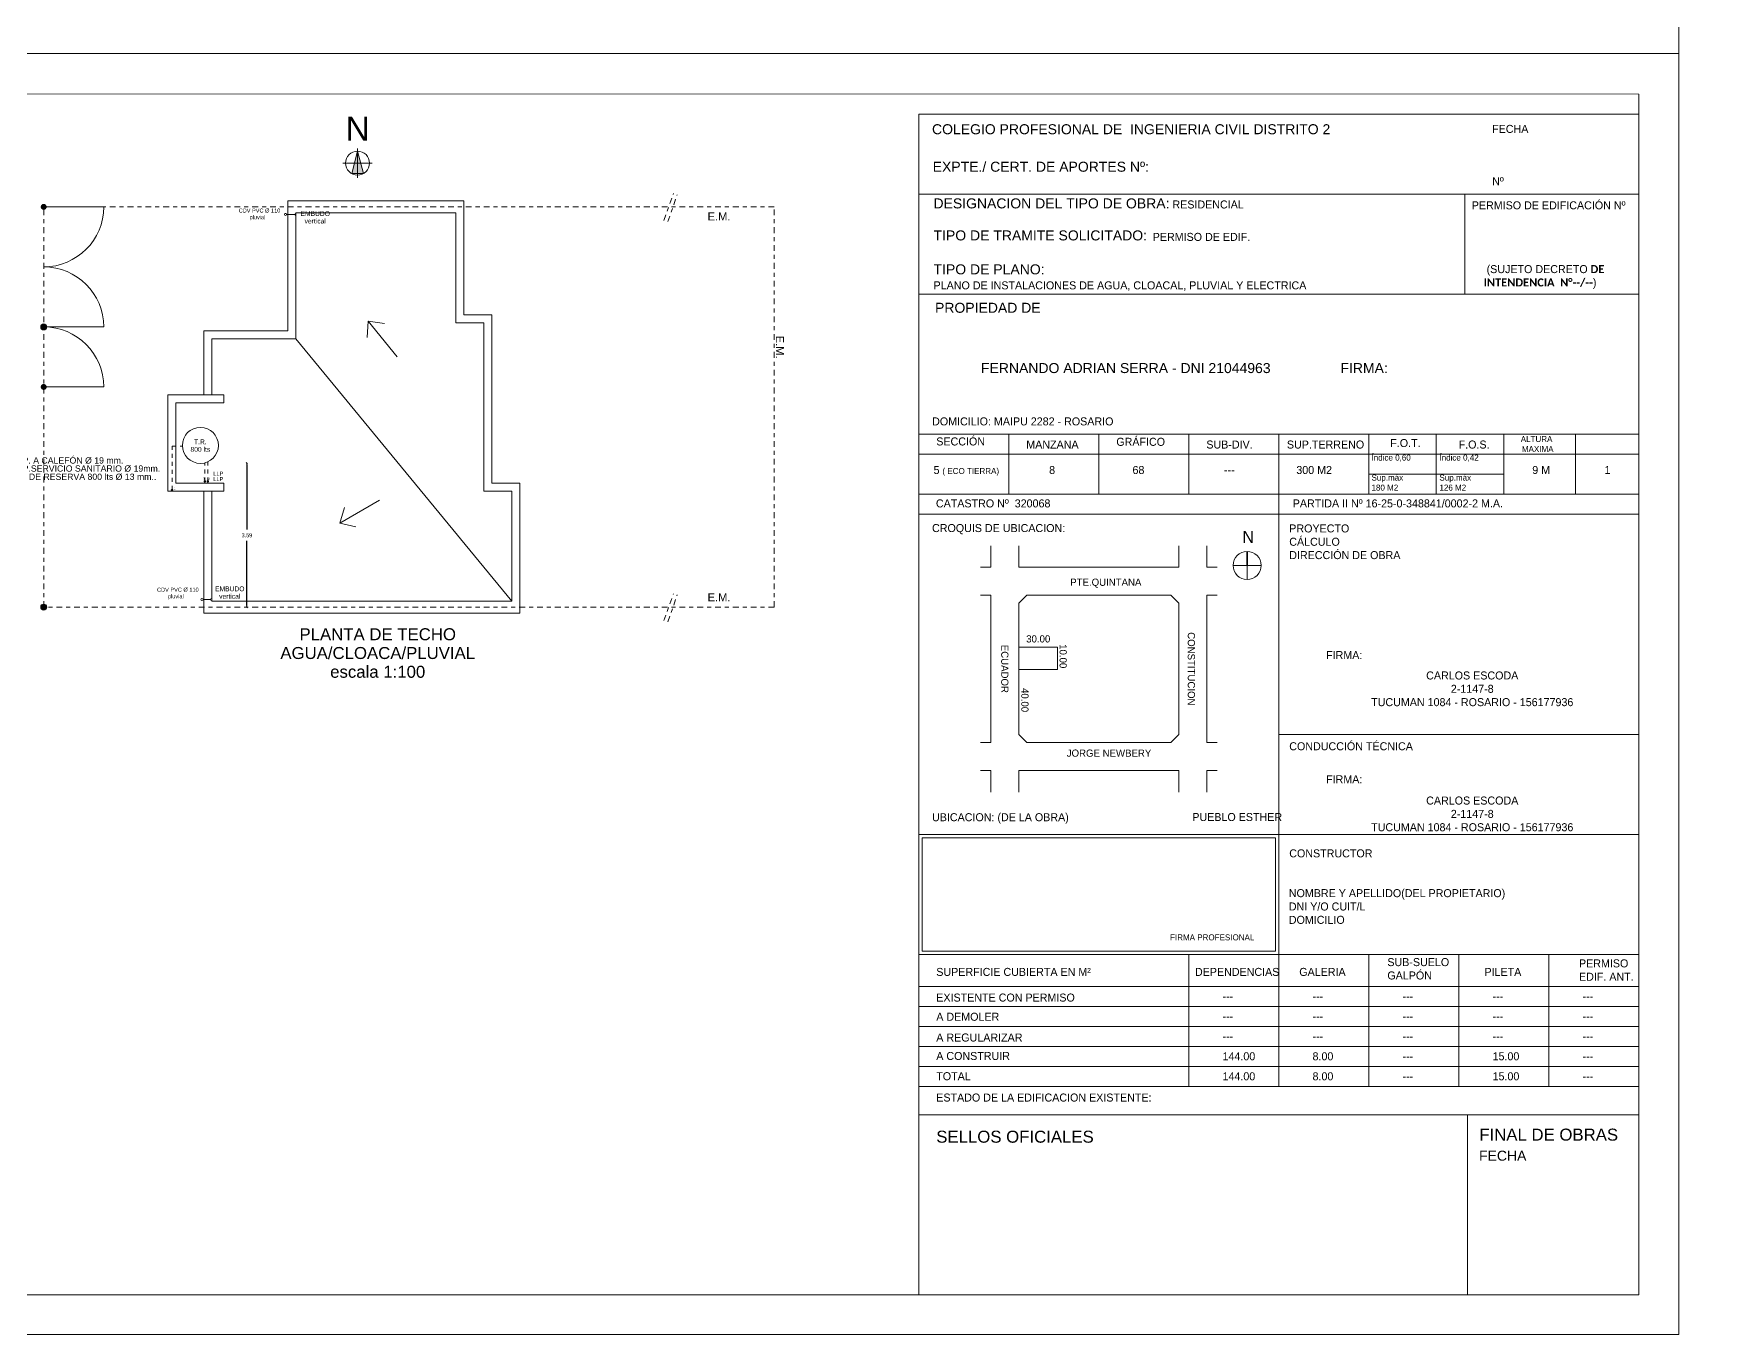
# Model space of a CAD drawing. Header units: millimetres. Extents: x 337 to 1167, y 242 to 575.
# Drawn here: x 598.82 to 640.76, y 242.38 to 274.88 of the extents above; entities that cross this region are included whole.
import ezdxf
from ezdxf.enums import TextEntityAlignment as Align

# ---------------------------------------------------------------- set-up
doc = ezdxf.new("R2010")
doc.units = ezdxf.units.MM
doc.linetypes.add('AGUA FRIA Y CALIENTE', pattern=[0.2, 0.1, -0.03, 0, -0.07])
doc.linetypes.add('EJE', pattern=[0.205, 0.145, -0.03, 0, -0.03])
doc.layers.get('0').update_dxf_attribs({"lineweight": 5})
doc.layers.get('Defpoints').update_dxf_attribs({"lineweight": 5})
for name, color, linetype, lineweight in [('01', 1, 'Continuous', 5), ('agua', 7, 'Continuous', 5), ('cotas', 7, 'Continuous', 5), ('MUROS', 4, 'Continuous', 20), ('PRESENTACION ANTEPROYECTO', 7, 'Continuous', 5)]:
    doc.layers.add(name, color=color, linetype=linetype, lineweight=lineweight)
doc.styles.add('1-100', font='GOTHIC.TTF')
doc.styles.add('arial', font='arial.ttf')
doc.styles.add('GENERATED_STYLE_13', font='')
doc.styles.add('GENERATED_STYLE_14', font='arial.ttf')
doc.styles.add('T1', font='GOTHIC.TTF')
doc.styles.get('GENERATED_STYLE_13').set_extended_font_data('Arial Narrow Occidental')
doc.dimstyles.new('Dimstyle_92', dxfattribs={"dimtxt": 0.1, "dimasz": 0.038, "dimexe": 0.18, "dimexo": 0, "dimgap": 0.09, "dimtad": 1, "dimtih": 1, "dimtoh": 1, "dimzin": 0, "dimdsep": 46, "dimtxsty": 'GENERATED_STYLE_13', "dimblk": 'ARROWHEAD_6', "dimblk1": 'ARROWHEAD_6', "dimblk2": 'ARROWHEAD_6', "dimcen": 0.09, "dimse1": 1, "dimse2": 1, "dimclrd": 252, "dimclre": 252, "dimclrt": 252, "dimadec": 0, "dimazin": 0, "dimtfac": 1, "dimtdec": 4, "dimtmove": 0, "dimatfit": 3, "dimfxl": 1, "dimtolj": 1, "dimtzin": 0, "dimarcsym": 0})

# ---------------------------------------------------------------- blocks, each defined once
blk = doc.blocks.new('ARROWHEAD_6')
at = {"color": 0, "linetype": 'Continuous'}
for p, q in [((0, 0), (-1, 0)), ((-0.5, -0.5), (0.5, 0.5))]:
    blk.add_line(p, q, dxfattribs=at)
blk = doc.blocks.new('*D388')
at = {"layer": 'cotas', "color": 252, "lineweight": -2, "transparency": 16777216}
for p, q in [((604.149, 264.107), (604.149, 262.489)), ((604.149, 260.592), (604.149, 262.209))]:
    blk.add_line(p, q, dxfattribs=at)
at = {"layer": 'Defpoints', "color": 0, "transparency": 16777216}
for p in [(602.986, 264.145), (603.07, 260.554), (604.149, 260.554)]:
    blk.add_point(p, dxfattribs=at)
at = {"layer": 'cotas', "color": 252, "lineweight": -2, "transparency": 16777216, "xscale": 0.03800000000000001, "yscale": 0.03800000000000001, "zscale": 0.03800000000000001}
for p, rotation in [((604.149, 264.145), 90), ((604.149, 260.554), 270)]:
    blk.add_blockref('ARROWHEAD_6', p, dxfattribs=dict(at, rotation=rotation))
at = {"layer": 'cotas', "color": 252, "transparency": 16777216, "insert": (604.149, 262.349), "char_height": 0.1, "attachment_point": 5, "style": 'GENERATED_STYLE_13'}
blk.add_mtext('\\A1;3.59', dxfattribs=at)
blk = doc.blocks.new('OBJECT_353', base_point=(119.823, 245.494))
at = {"layer": 'PRESENTACION ANTEPROYECTO'}
blk.add_hatch(color=7, dxfattribs=at).paths.add_polyline_path([(119.97, 245.233), (119.823, 245.794), (119.676, 245.233)], flags=0)
at = {"layer": 'PRESENTACION ANTEPROYECTO', "color": 7, "linetype": 'Continuous'}
for p, q in [((119.676, 245.233), (119.823, 245.794)), ((119.823, 245.859), (119.823, 245.123)), ((119.823, 245.794), (119.97, 245.233)), ((119.455, 245.494), (120.191, 245.494)), ((119.97, 245.233), (119.676, 245.233))]:
    blk.add_line(p, q, dxfattribs=at)
blk.add_circle((119.823, 245.494), 0.3, dxfattribs=at)
at = {"layer": 'PRESENTACION ANTEPROYECTO', "color": 7, "style": 'GENERATED_STYLE_14'}
blk.add_attdef('txt', text='', height=0.6, dxfattribs=at).set_placement((119.826, 245.872), align=Align.BOTTOM_CENTER)

msp = doc.modelspace()

# ---------------------------------------------------------------- hatches: boundary and pattern name
at = {"layer": 'PRESENTACION ANTEPROYECTO'}
for points in [[(599.145, 270.554, -0.414214), (599.07, 270.479, -0.414214), (598.995, 270.554, -0.414214), (599.07, 270.629, -0.414214)], [(599.145, 267.554, -0.414214), (599.07, 267.479, -0.414214), (598.995, 267.554, -0.414214), (599.07, 267.629, -0.414214)], [(599.145, 266.054, -0.414214), (599.07, 265.979, -0.414214), (598.995, 266.054, -0.414214), (599.07, 266.129, -0.414214)], [(599.145, 260.554, -0.414214), (599.07, 260.479, -0.414214), (598.995, 260.554, -0.414214), (599.07, 260.629, -0.414214)]]:
    msp.add_hatch(color=252, dxfattribs=at).paths.add_polyline_path(points, flags=0)

# ---------------------------------------------------------------- linework, layer by layer
for p, q in [((620.941, 270.872), (638.941, 270.872)), ((634.591, 268.372), (634.591, 270.872)), ((620.941, 268.372), (638.941, 268.372)), ((620.941, 264.872), (638.941, 264.872)), ((620.941, 264.872), (629.941, 264.872)), ((623.191, 264.872), (623.191, 263.372)), ((625.441, 264.872), (625.441, 263.372)), ((627.691, 264.872), (627.691, 263.372)), ((629.941, 264.872), (629.941, 251.872)), ((632.191, 263.372), (632.191, 264.872)), ((633.879, 263.372), (633.879, 264.872)), ((635.566, 263.372), (635.566, 264.872)), ((637.354, 263.372), (637.354, 264.872)), ((620.941, 264.372), (638.941, 264.372)), ((632.191, 263.872), (635.566, 263.872)), ((620.941, 263.372), (629.941, 263.372)), ((620.941, 263.372), (638.941, 263.372)), ((620.941, 262.872), (638.941, 262.872)), ((622.741, 261.554), (622.741, 262.088)), ((623.444, 261.554), (623.444, 262.088)), ((627.444, 261.554), (627.444, 262.088)), ((628.146, 261.554), (628.146, 262.088)), ((629.148, 261.945), (629.151, 261.245)), ((622.741, 261.554), (622.484, 261.554)), ((627.444, 261.554), (623.444, 261.554)), ((628.146, 261.554), (628.404, 261.554)), ((628.8, 261.593), (629.5, 261.596)), ((622.741, 260.851), (622.484, 260.851)), ((622.741, 260.851), (622.741, 257.171)), ((623.644, 260.851), (623.444, 260.651)), ((623.444, 260.651), (623.444, 257.371)), ((623.644, 260.851), (625.146, 260.851)), ((625.741, 260.851), (627.244, 260.851)), ((627.244, 260.851), (627.444, 260.651)), ((627.444, 260.651), (627.444, 257.371)), ((628.146, 260.851), (628.146, 257.171)), ((628.146, 260.851), (628.404, 260.851)), ((623.444, 259.553), (624.414, 259.553)), ((623.444, 258.603), (623.444, 259.553)), ((624.414, 259.553), (624.414, 258.997)), ((623.444, 258.997), (624.414, 258.997)), ((622.741, 257.171), (622.484, 257.171)), ((623.644, 257.171), (623.444, 257.371)), ((625.741, 257.171), (627.244, 257.171)), ((627.444, 257.371), (627.244, 257.171)), ((628.146, 257.171), (628.404, 257.171)), ((629.941, 257.372), (638.941, 257.372)), ((622.741, 256.468), (622.484, 256.468)), ((622.741, 256.468), (622.741, 255.934)), ((627.444, 256.468), (623.444, 256.468)), ((623.444, 256.468), (623.444, 255.934)), ((627.444, 256.468), (627.444, 255.934)), ((628.146, 256.468), (628.146, 255.934)), ((628.146, 256.468), (628.404, 256.468)), ((620.941, 254.872), (629.941, 254.872)), ((629.941, 254.872), (638.941, 254.872)), ((620.941, 251.872), (638.941, 251.872)), ((627.691, 251.872), (627.691, 248.572)), ((629.941, 251.872), (629.941, 248.572)), ((632.191, 251.872), (632.191, 248.572)), ((634.441, 251.872), (634.441, 248.572)), ((636.691, 251.872), (636.691, 248.572)), ((620.941, 251.072), (638.941, 251.072)), ((620.941, 250.572), (638.941, 250.572)), ((620.941, 250.072), (638.941, 250.072)), ((620.941, 249.572), (638.941, 249.572)), ((620.941, 249.072), (638.941, 249.072)), ((620.941, 248.572), (638.941, 248.572)), ((620.941, 247.872), (638.941, 247.872)), ((634.658, 247.872), (634.658, 243.372))]:
    msp.add_line(p, q)
for points in [[(620.941, 243.372), (638.941, 243.372), (638.941, 272.872), (620.941, 272.872)], [(621.026, 254.787), (629.857, 254.787), (629.857, 251.958), (621.026, 251.958)]]:
    msp.add_lwpolyline(points, close=True)
at = {"const_width": 0.042}
msp.add_lwpolyline([(629.148, 261.945), (629.15, 261.595)], dxfattribs=at)
for points in [[(623.444, 257.371), (623.444, 260.651)], [(623.644, 260.851), (627.244, 260.851)], [(627.444, 260.651), (627.444, 257.371)], [(627.244, 257.171), (623.644, 257.171)]]:
    msp.add_lwpolyline(points)
msp.add_circle((629.15, 261.595), 0.35)
at = {"layer": '01', "linetype": 'Continuous'}
for p, q in [((600.57, 270.554), (599.07, 270.554)), ((607.182, 267.698), (607.154, 267.289)), ((607.907, 266.807), (607.182, 267.698)), ((607.182, 267.698), (607.588, 267.642)), ((600.57, 267.554), (599.07, 267.554)), ((605.37, 267.254), (610.77, 260.704)), ((600.57, 266.054), (599.07, 266.054)), ((607.465, 263.226), (606.471, 262.651)), ((606.471, 262.651), (606.59, 263.043)), ((606.471, 262.651), (606.87, 262.559))]:
    msp.add_line(p, q, dxfattribs=at)
for centre, start, end in [((599.07, 270.554), 270, 0), ((599.07, 267.554), 0, 90), ((599.07, 266.054), 0, 90)]:
    msp.add_arc(centre, 1.5, start, end, dxfattribs=at)
at = {"layer": 'agua'}
for p, q in [((605.343, 270.365), (605.142, 270.365)), ((603.243, 260.744), (603.052, 260.744))]:
    msp.add_line(p, q, dxfattribs=at)
at = {"layer": 'agua', "color": 160, "linetype": 'AGUA FRIA Y CALIENTE'}
for p, q in [((602.277, 263.481), (602.277, 264.574)), ((602.277, 264.574), (602.537, 264.574)), ((603.096, 263.696), (603.096, 264.159)), ((603.173, 263.694), (603.173, 264.185))]:
    msp.add_line(p, q, dxfattribs=at)
at = {"layer": 'agua'}
for centre in [(605.115, 270.365), (603.024, 260.744)]:
    msp.add_circle(centre, 0.0276, dxfattribs=at)
at = {"layer": 'agua', "color": 160, "linetype": 'AGUA FRIA Y CALIENTE'}
for centre in [(602.277, 263.481), (603.096, 263.696), (603.173, 263.694)]:
    msp.add_circle(centre, 0.0171, dxfattribs=at)
at = {"layer": 'agua'}
for centre in [(605.37, 270.365), (603.269, 260.744)]:
    msp.add_arc(centre, 0.0264, 90, 270, dxfattribs=at)
at = {"layer": 'MUROS', "color": 2}
for p, q in [((609.57, 270.704), (605.17, 270.704)), ((605.17, 270.704), (605.17, 267.454)), ((609.57, 267.854), (609.57, 270.704)), ((609.37, 270.404), (605.37, 270.404)), ((605.37, 270.404), (605.37, 267.254)), ((609.37, 267.654), (609.37, 270.404)), ((610.07, 267.654), (609.37, 267.654)), ((610.27, 267.854), (609.57, 267.854)), ((610.07, 263.454), (610.07, 267.654)), ((610.27, 263.654), (610.27, 267.854)), ((603.07, 265.854), (603.07, 267.454)), ((605.17, 267.454), (603.07, 267.454)), ((603.27, 265.854), (603.27, 267.254)), ((605.37, 267.254), (603.27, 267.254)), ((603.07, 265.854), (602.17, 265.854)), ((602.17, 263.454), (602.17, 265.854)), ((603.57, 265.654), (602.37, 265.654)), ((602.37, 263.654), (602.37, 265.654)), ((603.07, 265.854), (603.27, 265.854)), ((603.57, 265.854), (603.27, 265.854)), ((603.57, 265.654), (603.57, 265.854)), ((603.27, 263.454), (602.17, 263.454)), ((603.153, 263.654), (602.37, 263.654)), ((603.07, 260.404), (603.07, 263.454)), ((603.57, 263.654), (603.153, 263.654)), ((603.27, 260.704), (603.27, 263.454)), ((603.57, 263.454), (603.27, 263.454)), ((603.57, 263.454), (603.57, 263.654)), ((610.77, 263.454), (610.07, 263.454)), ((610.97, 263.654), (610.27, 263.654)), ((610.77, 260.704), (610.77, 263.454)), ((610.97, 260.404), (610.97, 263.654)), ((610.77, 260.704), (603.27, 260.704)), ((610.97, 260.404), (603.07, 260.404))]:
    msp.add_line(p, q, dxfattribs=at)
at = {"layer": 'MUROS', "linetype": 'Continuous'}
for start, end in [(90, 270), (270, 90)]:
    msp.add_arc((602.986, 264.595), 0.45, start, end, dxfattribs=at)
at = {"layer": 'PRESENTACION ANTEPROYECTO', "color": 7, "linetype": 'Continuous'}
msp.add_line((639.944, 274.384), (639.944, 322.959), dxfattribs=at)
at = {"layer": 'PRESENTACION ANTEPROYECTO'}
for p, q in [((533.88, 274.384), (639.944, 274.384)), ((639.944, 274.384), (639.944, 242.381)), ((639.944, 242.381), (533.88, 242.381))]:
    msp.add_line(p, q, dxfattribs=at)
at = {"layer": 'PRESENTACION ANTEPROYECTO', "color": 2}
for p, q in [((536.38, 273.381), (638.944, 273.372)), ((620.941, 243.372), (536.38, 243.382))]:
    msp.add_line(p, q, dxfattribs=at)
at = {"layer": 'PRESENTACION ANTEPROYECTO', "color": 2, "linetype": 'Continuous'}
msp.add_line((638.941, 243.372), (638.941, 273.372), dxfattribs=at)
at = {"layer": 'PRESENTACION ANTEPROYECTO', "color": 252, "linetype": 'EJE'}
for p, q in [((617.332, 270.554), (599.07, 270.554)), ((599.07, 260.554), (599.07, 270.554)), ((599.07, 260.554), (599.07, 270.554)), ((614.573, 270.216), (614.81, 270.887)), ((614.668, 270.187), (614.906, 270.858)), ((617.332, 260.554), (617.332, 270.554)), ((617.332, 260.554), (617.332, 270.554)), ((614.573, 260.216), (614.81, 260.887)), ((617.332, 260.554), (599.07, 260.554)), ((614.668, 260.187), (614.906, 260.858))]:
    msp.add_line(p, q, dxfattribs=at)
at = {"layer": 'PRESENTACION ANTEPROYECTO', "color": 252, "linetype": 'Continuous'}
for centre in [(599.07, 267.554), (599.07, 260.554)]:
    msp.add_circle(centre, 0.075, dxfattribs=at)

# ---------------------------------------------------------------- block references
at = {"layer": 'PRESENTACION ANTEPROYECTO', "color": 7, "linetype": 'Continuous'}
ref = msp.add_blockref('OBJECT_353', (606.915, 271.647), dxfattribs=at)
ref.add_attrib('txt', 'N', dxfattribs={"color": 7, "linetype": 'Continuous', "height": 0.6, "style": 'GENERATED_STYLE_14'}).set_placement((606.919, 272.026), align=Align.BOTTOM_CENTER)

# ---------------------------------------------------------------- texts
for s, height, style, p in [('EXPTE./ CERT. DE APORTES Nº: ', 0.25, 'arial', (621.291, 271.432)), ('DESIGNACION DEL TIPO DE OBRA: ', 0.25, 'arial', (621.31, 270.516)), ('RESIDENCIAL ', 0.2, 'T1', (627.283, 270.514)), ('TIPO DE TRAMITE SOLICITADO:   ', 0.25, 'arial', (621.312, 269.716)), ('PERMISO DE EDIF.', 0.2, 'T1', (626.79, 269.704)), ('TIPO DE PLANO:   ', 0.25, 'arial', (621.312, 268.868)), ('PLANO DE INSTALACIONES DE AGUA, CLOACAL, PLUVIAL Y ELECTRICA', 0.2, 'T1', (621.312, 268.493))]:
    msp.add_text(s, height=height, dxfattribs=dict(style=style)).set_placement(p)
for s, insert, char_height, width, attachment_point, style in [('COLEGIO PROFESIONAL DE  INGENIERIA CIVIL DISTRITO 2', (621.274, 272.619), 0.25, 13.30567, 1, 'arial'), ('FECHA', (635.274, 272.602), 0.2, 9, 1, 'T1'), ('Nº', (635.274, 271.295), 0.2, 9, 1, 'T1'), ('PERMISO DE EDIFICACIÓN Nº', (634.765, 270.693), 0.2, 9, 1, 'T1'), (' (SUJETO DECRETO{\\fCalibri|b1|i0|c0|p34; DE INTENDENCIA  N°--/--})', (635.062, 269.099), 0.2, 4.02012, 1, 'T1'), ('PROPIEDAD DE', (622.669, 268.031), 0.25, 19.96585, 5, 'arial'), ('FERNANDO ADRIAN SERRA - DNI 21044963                  FIRMA:', (627.582, 266.525), 0.25, 19.96585, 5, 'arial'), ('DOMICILIO: MAIPU 2282 - ROSARIO', (621.276, 265.294), 0.2, 13.318, 1, 'T1'), ('SECCIÓN', (621.38, 264.793), 0.2, 9, 1, 'T1'), ('MANZANA', (623.63, 264.716), 0.2, 9, 1, 'T1'), ('GRÁFICO', (625.88, 264.784), 0.2, 9, 1, 'T1'), ('SUB-DIV.', (628.13, 264.716), 0.2, 9, 1, 'T1'), ('SUP.TERRENO', (630.144, 264.716), 0.2, 9, 1, 'T1'), ('F.O.T.', (632.728, 264.753), 0.2, 9, 1, 'T1'), ('F.O.S.', (634.437, 264.716), 0.2, 9.09712, 1, 'T1'), ('\\pxqc;ALTURA\\P MAXIMA', (631.885, 264.828), 0.15, 9, 1, 'T1'), ('Índice 0,60', (632.259, 264.365), 0.15, 9, 1, 'T1'), ('Índice 0,42', (633.957, 264.365), 0.15, 9, 1, 'T1'), ('5 {\\H0.75x;( ECO TIERRA)}', (621.312, 264.08), 0.2, 9, 1, 'T1'), ('8', (624.201, 264.08), 0.2, 9, 1, 'T1'), ('68', (626.285, 264.08), 0.2, 9, 1, 'T1'), ('---', (628.571, 264.08), 0.2, 9, 1, 'T1'), ('300 M2', (630.38, 264.08), 0.2, 9, 1, 'T1'), ('Sup.máx\\P180 M2', (632.259, 263.865), 0.15, 9, 1, 'T1'), ('Sup.máx\\P126 M2', (633.957, 263.865), 0.15, 9, 1, 'T1'), ('9 M', (636.277, 264.08), 0.2, 9, 1, 'T1'), ('1', (638.083, 264.08), 0.2, 9, 1, 'T1'), ('CATASTRO Nº  320068', (621.371, 263.245), 0.2, 9, 1, 'T1'), ('PARTIDA II Nº 16-25-0-348841/0002-2 M.A.', (630.29, 263.245), 0.2, 9, 1, 'T1'), ('CROQUIS DE UBICACION: ', (621.274, 262.629), 0.2, 13.318, 1, 'T1'), ('PROYECTO\\PCÁLCULO\\PDIRECCIÓN DE OBRA', (630.203, 262.62), 0.2, 9, 1, 'T1'), ('{\\H1.5x;N}', (629.032, 262.458), 0.2, 9, 1, 'T1'), ('PTE.QUINTANA', (625.618, 261.151), 0.18, 0.49277, 5, '1-100'), ('30.00', (623.929, 259.759), 0.18, 0.49277, 5, '1-100'), ('FIRMA:', (631.124, 259.455), 0.2, 9, 1, 'T1'), ('CARLOS ESCODA\\P2-1147-8\\PTUCUMAN 1084 - ROSARIO - 156177936', (634.777, 258.946), 0.2, 9, 2, 'T1'), ('CONDUCCIÓN TÉCNICA', (630.203, 257.177), 0.2, 9, 1, 'T1'), ('JORGE NEWBERY', (625.698, 256.904), 0.18, 2.83755, 5, '1-100'), ('FIRMA:', (631.124, 256.352), 0.2, 9, 1, 'T1'), ('UBICACION: (DE LA OBRA)', (621.274, 255.404), 0.2, 13.318, 1, 'T1'), ('PUEBLO ESTHER', (627.78, 255.409), 0.2, 13.318, 1, 'T1'), ('CARLOS ESCODA\\P2-1147-8\\PTUCUMAN 1084 - ROSARIO - 156177936', (634.777, 255.821), 0.2, 9, 2, 'T1'), ('CONSTRUCTOR', (630.203, 254.501), 0.2, 9, 1, 'T1'), ('\\pxql;NOMBRE Y APELLIDO(DEL PROPIETARIO)\\PDNI Y/O CUIT/L\\PDOMICILIO', (634.692, 253.507), 0.2, 9, 2, 'T1'), ('FIRMA PROFESIONAL', (627.224, 252.377), 0.15, 9, 1, 'T1'), ('SUB-SUELO\\PGALPÓN', (632.655, 251.784), 0.2, 9, 1, 'T1'), ('PERMISO EDIF. ANT.', (637.445, 251.752), 0.2, 1.59289, 1, 'T1'), ('SUPERFICIE CUBIERTA EN M²', (621.38, 251.539), 0.2, 9, 1, 'T1'), ('DEPENDENCIAS', (627.846, 251.539), 0.2, 9, 1, 'T1'), ('GALERIA', (630.453, 251.539), 0.2, 9, 1, 'T1'), ('PILETA', (635.082, 251.539), 0.2, 9, 1, 'T1'), ('EXISTENTE CON PERMISO', (621.38, 250.898), 0.2, 9, 1, 'T1'), ('---', (628.535, 250.931), 0.2, 9, 1, 'T1'), ('---', (630.785, 250.931), 0.2, 9, 1, 'T1'), ('---', (633.035, 250.931), 0.2, 9, 1, 'T1'), ('---', (635.285, 250.931), 0.2, 9, 1, 'T1'), ('---', (637.535, 250.931), 0.2, 9, 1, 'T1'), ('A DEMOLER', (621.38, 250.419), 0.2, 9, 1, 'T1'), ('---', (628.535, 250.431), 0.2, 9, 1, 'T1'), ('---', (630.785, 250.431), 0.2, 9, 1, 'T1'), ('---', (633.035, 250.431), 0.2, 9, 1, 'T1'), ('---', (635.285, 250.431), 0.2, 9, 1, 'T1'), ('---', (637.535, 250.431), 0.2, 9, 1, 'T1'), ('A REGULARIZAR', (621.38, 249.9), 0.2, 9, 1, 'T1'), ('---', (628.535, 249.931), 0.2, 9, 1, 'T1'), ('---', (630.785, 249.931), 0.2, 9, 1, 'T1'), ('---', (633.035, 249.931), 0.2, 9, 1, 'T1'), ('---', (635.285, 249.931), 0.2, 9, 1, 'T1'), ('---', (637.535, 249.931), 0.2, 9, 1, 'T1'), ('A CONSTRUIR  ', (621.38, 249.439), 0.2, 9, 1, 'T1'), ('144.00', (628.535, 249.431), 0.2, 9, 1, 'T1'), ('8.00', (630.785, 249.431), 0.2, 9, 1, 'T1'), ('---', (633.035, 249.431), 0.2, 9, 1, 'T1'), ('15.00', (635.285, 249.431), 0.2, 9, 1, 'T1'), ('---', (637.535, 249.431), 0.2, 9, 1, 'T1'), ('TOTAL', (621.38, 248.933), 0.2, 9, 1, 'T1'), ('144.00', (628.535, 248.931), 0.2, 9, 1, 'T1'), ('8.00', (630.785, 248.931), 0.2, 9, 1, 'T1'), ('---', (633.035, 248.931), 0.2, 9, 1, 'T1'), ('15.00', (635.285, 248.931), 0.2, 9, 1, 'T1'), ('---', (637.535, 248.931), 0.2, 9, 1, 'T1'), ('ESTADO DE LA EDIFICACION EXISTENTE:', (621.38, 248.4), 0.2, 9, 1, 'T1'), ('SELLOS OFICIALES', (621.38, 247.472), 0.3, 9, 1, 'arial'), ('FINAL DE OBRAS', (634.953, 247.523), 0.3, 9, 1, 'arial'), ('FECHA', (634.947, 246.972), 0.25, 9, 1, 'arial')]:
    msp.add_mtext(s, dxfattribs=dict(insert=insert, char_height=char_height, width=width, attachment_point=attachment_point, style=style))
at = {"char_height": 0.18, "width": 0.49277, "attachment_point": 5, "rotation": 270, "style": '1-100'}
for s, insert in [('10.00', (624.55, 259.326)), ('CONSTITUCION', (627.755, 259.011)), ('ECUADOR', (623.092, 259.011)), ('40.00', (623.595, 258.231))]:
    msp.add_mtext(s, dxfattribs=dict(at, insert=insert))
at = {"layer": 'agua', "color": 5, "style": 'GENERATED_STYLE_14'}
for s, height, p in [('3- BAJADA INDEP. A CALEFÓN Ø 19 mm.', 0.156, (596.858, 264.141)), ('1- SUBIDA TQUE. DE RESERVA 800 lts Ø 13 mm..', 0.156, (596.847, 263.733)), ('2- BAJADA INDEP.SERVICIO SANITARIO Ø 19mm.', 0.156, (596.86, 263.939)), ('3 ', 0.05, (603.051, 263.737)), ('2', 0.05, (603.183, 263.737))]:
    msp.add_text(s, height=height, dxfattribs=at).set_placement(p)
at = {"layer": 'agua', "color": 7, "char_height": 0.1, "width": 1.16521, "attachment_point": 4, "rotation": 0.1178, "style": 'GENERATED_STYLE_14'}
for insert in [(603.944, 270.363), (601.903, 260.89)]:
    msp.add_mtext('\\A1;CDV PVC Ø 110\\P       pluvial', dxfattribs=dict(at, insert=insert))
at = {"layer": 'agua', "color": 7, "char_height": 0.12, "width": 1.34748, "attachment_point": 5, "line_spacing_factor": 0.93321, "style": 'GENERATED_STYLE_14'}
for insert in [(605.857, 270.292), (603.721, 260.916)]:
    msp.add_mtext('\\A1;EMBUDO\\Pvertical', dxfattribs=dict(at, insert=insert))
at = {"layer": 'agua', "color": 7, "char_height": 0.1, "width": 0.37375, "attachment_point": 5, "style": 'GENERATED_STYLE_14'}
for insert in [(603.435, 263.889), (603.435, 263.753)]:
    msp.add_mtext('\\A1;LLP', dxfattribs=dict(at, insert=insert))
at = {"layer": 'agua', "color": 5, "insert": (602.322, 263.539), "char_height": 0.05, "attachment_point": 1, "style": 'GENERATED_STYLE_14'}
msp.add_mtext('\\A1;{\\fArial|b0|i0|c0|p34;\\C5;1}', dxfattribs=at)
at = {"layer": 'PRESENTACION ANTEPROYECTO', "color": 7, "char_height": 0.2, "width": 0.64408, "attachment_point": 5, "style": 'GENERATED_STYLE_14'}
for insert in [(615.95, 270.314), (615.95, 260.799)]:
    msp.add_mtext('\\A1;{\\fArial|b0|i0|c0|p34;\\C252;E.M.}', dxfattribs=dict(at, insert=insert))
at = {"layer": 'PRESENTACION ANTEPROYECTO', "color": 7, "insert": (617.472, 267.05), "char_height": 0.2, "width": 0.64408, "attachment_point": 5, "rotation": 270, "style": 'GENERATED_STYLE_14'}
msp.add_mtext('\\A1;{\\fArial|b0|i0|c0|p34;\\C252;E.M.}', dxfattribs=at)
at = {"layer": 'PRESENTACION ANTEPROYECTO', "color": 7, "attachment_point": 5, "style": 'GENERATED_STYLE_14'}
for s, insert, char_height, width, line_spacing_factor in [('T.R. 800 lts', (602.986, 264.589), 0.12, 0.59448, 0.940294), ('\\A1;PLANTA DE TECHO\\PAGUA/CLOACA/PLUVIAL\\Pescala 1:100', (607.419, 259.405), 0.3, 4.49273, 0.936803)]:
    msp.add_mtext(s, dxfattribs=dict(at, insert=insert, char_height=char_height, width=width, line_spacing_factor=line_spacing_factor))

# ---------------------------------------------------------------- dimensions: what is measured, and where the dimension line sits
at = {"layer": 'cotas'}
dim = msp.add_linear_dim(base=(604.149, 260.554), p1=(602.986, 264.145), p2=(603.07, 260.554), angle=90, dimstyle='Dimstyle_92', dxfattribs=at)
dim.commit()
dim.dimension.update_dxf_attribs({"geometry": '*D388', "text_midpoint": (604.149, 262.349)})

doc.saveas('drawing.dxf')
